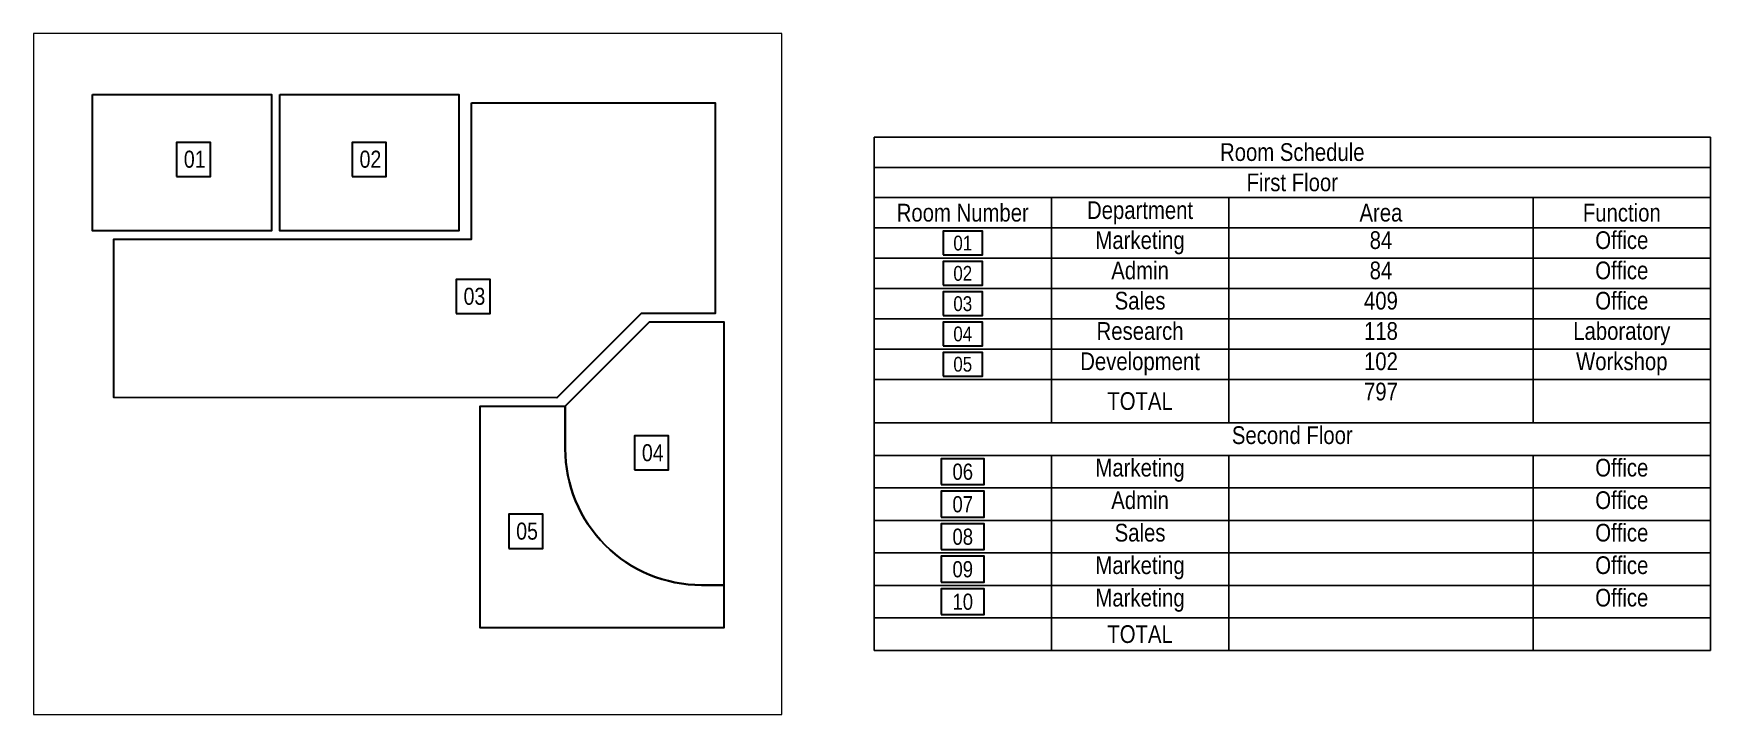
# Paper-space layout 'Room Schedule' of a CAD drawing. Header units: millimetres. Extents: x 23 to 780, y 263 to 571.
# The model-space entities are those that its viewports show. They can reach past a viewport. Long polylines and large blocks are cut down to what shows.
import ezdxf
from ezdxf.enums import TextEntityAlignment as Align

# ---------------------------------------------------------------- set-up
doc = ezdxf.new("R2010")
doc.units = ezdxf.units.MM
doc.layers.add('Partitions', color=6, linetype='Continuous', lineweight=30)
doc.layers.add('Schedules', color=7, linetype='Continuous')
doc.layers.add('Text', color=7, linetype='Continuous')
doc.styles.get("Standard").update_dxf_attribs({"font": 'ARIALN.TTF', "height": 8})

# ---------------------------------------------------------------- blocks, each defined once
blk = doc.blocks.new('Room Number')
at = {"layer": 'Text', "color": 5, "lineweight": 30}
blk.add_lwpolyline([(-5, -3), (5, -3), (5, 3), (-5, 3)], close=True, dxfattribs=at)
at = {"layer": 'Text'}
blk.add_attdef('ID', text='', height=3.75, dxfattribs=at).set_placement((0, 0), align=Align.MIDDLE_CENTER)
blk = doc.blocks.new('*T2')
at = {"layer": 'Schedules', "color": 0, "linetype": 'ByBlock', "lineweight": -2, "transparency": 16777216}
for p, q in [((0, 0), (377.35, 0)), ((0, 0), (0, -231.67)), ((377.35, 0), (377.35, -231.67)), ((0, -13.67), (377.35, -13.67)), ((0, -27.33), (377.35, -27.33)), ((80, -27.33), (80, -129)), ((160, -27.33), (160, -129)), ((297.35, -27.33), (297.35, -129)), ((0, -41), (377.35, -41)), ((0, -54.67), (377.35, -54.67)), ((0, -68.33), (377.35, -68.33)), ((0, -82), (377.35, -82)), ((0, -95.67), (377.35, -95.67)), ((0, -109.33), (377.35, -109.33)), ((0, -129), (377.35, -129)), ((0, -143.67), (377.35, -143.67)), ((80, -143.67), (80, -231.67)), ((160, -143.67), (160, -231.67)), ((297.35, -143.67), (297.35, -231.67)), ((0, -158.33), (377.35, -158.33)), ((0, -173), (377.35, -173)), ((0, -187.67), (377.35, -187.67)), ((0, -202.33), (377.35, -202.33)), ((0, -217), (377.35, -217)), ((0, -231.67), (377.35, -231.67))]:
    blk.add_line(p, q, dxfattribs=at)
at = {"layer": 'Schedules', "color": 0, "transparency": 16777216}
for p, xscale, yscale, zscale, values in [((40, -47.83), 1.777777777777778, 1.777777777777778, 1.777777777777778, {'ID': '01'}), ((40, -61.5), 1.777777777777778, 1.777777777777778, 1.777777777777778, {'ID': '02'}), ((40, -75.17), 1.777777777777778, 1.777777777777778, 1.777777777777778, {'ID': '03'}), ((40, -88.83), 1.777777777777778, 1.777777777777778, 1.777777777777778, {'ID': '04'}), ((40, -102.5), 1.777777777777778, 1.777777777777778, 1.777777777777778, {'ID': '05'}), ((40, -151), 1.944444444444444, 1.944444444444444, 1.944444444444444, {'ID': '06'}), ((40, -165.67), 1.944444444444444, 1.944444444444444, 1.944444444444444, {'ID': '07'}), ((40, -180.33), 1.944444444444444, 1.944444444444444, 1.944444444444444, {'ID': '08'}), ((40, -195), 1.944444444444444, 1.944444444444444, 1.944444444444444, {'ID': '09'}), ((40, -209.67), 1.944444444444444, 1.944444444444444, 1.944444444444444, {'ID': '10'})]:
    blk.add_blockref('Room Number', p, dxfattribs=dict(at, xscale=xscale, yscale=yscale, zscale=zscale)).add_auto_attribs(values)
at = {"layer": 'Schedules', "color": 0, "transparency": 16777216, "char_height": 8}
for s, insert, width, attachment_point in [('Room Schedule', (188.68, -6.83), 374.3547, 5), ('First Floor', (188.68, -20.5), 374.3547, 5), ('Room Number', (40, -34.17), 77, 5), ('Department', (120, -34.17), 77, 5), ('Area', (228.68, -34.17), 134.3547, 5), ('Function', (337.35, -34.17), 77, 5), ('Marketing', (120, -42.5), 77, 2), ('84', (228.68, -42.5), 134.3547, 2), ('Office', (337.35, -42.5), 77, 2), ('Admin', (120, -56.17), 77, 2), ('84', (228.68, -56.17), 134.3547, 2), ('Office', (337.35, -56.17), 77, 2), ('Sales', (120, -69.83), 77, 2), ('409', (228.68, -69.83), 134.3547, 2), ('Office', (337.35, -69.83), 77, 2), ('Research', (120, -83.5), 77, 2), ('Laboratory', (337.35, -83.5), 77, 2), ('118', (228.68, -83.5), 134.3547, 2), ('Development', (120, -97.17), 77, 2), ('102', (228.68, -97.17), 134.3547, 2), ('Workshop', (337.35, -97.17), 77, 2), ('797', (228.68, -110.83), 134.3547, 2), ('TOTAL', (120, -119.17), 77, 5), ('Second Floor', (188.68, -130.5), 374.3547, 2), ('Marketing', (120, -145.17), 77, 2), ('Office', (337.35, -145.17), 77, 2), ('Admin', (120, -159.83), 77, 2), ('Office', (337.35, -159.83), 77, 2), ('Sales', (120, -174.5), 77, 2), ('Office', (337.35, -174.5), 77, 2), ('Marketing', (120, -189.17), 77, 2), ('Office', (337.35, -189.17), 77, 2), ('Marketing', (120, -203.83), 77, 2), ('Office', (337.35, -203.83), 77, 2), ('TOTAL', (120, -224.33), 77, 5)]:
    blk.add_mtext(s, dxfattribs=dict(at, insert=insert, width=width, attachment_point=attachment_point))

msp = doc.modelspace()

# ---------------------------------------------------------------- linework, layer by layer
at = {"layer": 'Partitions'}
for points in [[(3439, 34663), (13939, 34663), (13939, 26663), (3439, 26663)], [(14439, 34666), (24939, 34666), (24939, 26666), (14439, 26666)]]:
    msp.add_lwpolyline(points, close=True, dxfattribs=at)
msp.add_lwpolyline([(25689, 34166), (39989, 34166), (39989, 21810), (35638, 21810), (30688, 16861), (4689, 16866), (4689, 26166), (25689, 26166), (25689, 34166)], dxfattribs=at)
msp.add_lwpolyline([(40489, 5866), (39189, 5866, -0.414214), (31188, 13866), (31188, 16361), (36138, 21310), (40489, 21310)], format="xyb", close=True, dxfattribs=at)
msp.add_lwpolyline([(31188, 16361), (31188, 13866, 0.414214), (39189, 5866), (40489, 5866), (40489, 3366), (26189, 3366), (26189, 16362), (31188, 16361)], format="xyb", dxfattribs=at)
at = {"layer": 'Text', "color": 5, "lineweight": 30}
for points in [[(8370, 29850), (10370, 29850), (10370, 31850), (8370, 31850)], [(18682, 29850), (20682, 29850), (20682, 31850), (18682, 31850)], [(24786, 21804), (26786, 21804), (26786, 23804), (24786, 23804)], [(35251, 12623), (37251, 12623), (37251, 14623), (35251, 14623)], [(27874, 8022), (29874, 8022), (29874, 10022), (27874, 10022)]]:
    msp.add_lwpolyline(points, close=True, dxfattribs=at)

# ---------------------------------------------------------------- texts
at = {"layer": 'Schedules'}
for s, p in [('01', (9441, 30861)), ('02', (19754, 30861)), ('03', (25857, 22816)), ('04', (36323, 13635)), ('05', (28946, 9033))]:
    msp.add_text(s, height=1000, dxfattribs=at).set_placement(p, align=Align.MIDDLE_CENTER)

psp = doc.layouts.new('Room Schedule')

# ---------------------------------------------------------------- block references
psp.add_blockref('*T2', (402.21, 523.8))

# ---------------------------------------------------------------- viewports
at = {"layer": '0'}
psp.add_viewport(center=(191.77, 416.89), size=(337.62, 307.25), view_center_point=(21940.3, 18254.34), view_height=39963.298, dxfattribs=at)

doc.saveas('drawing.dxf')
